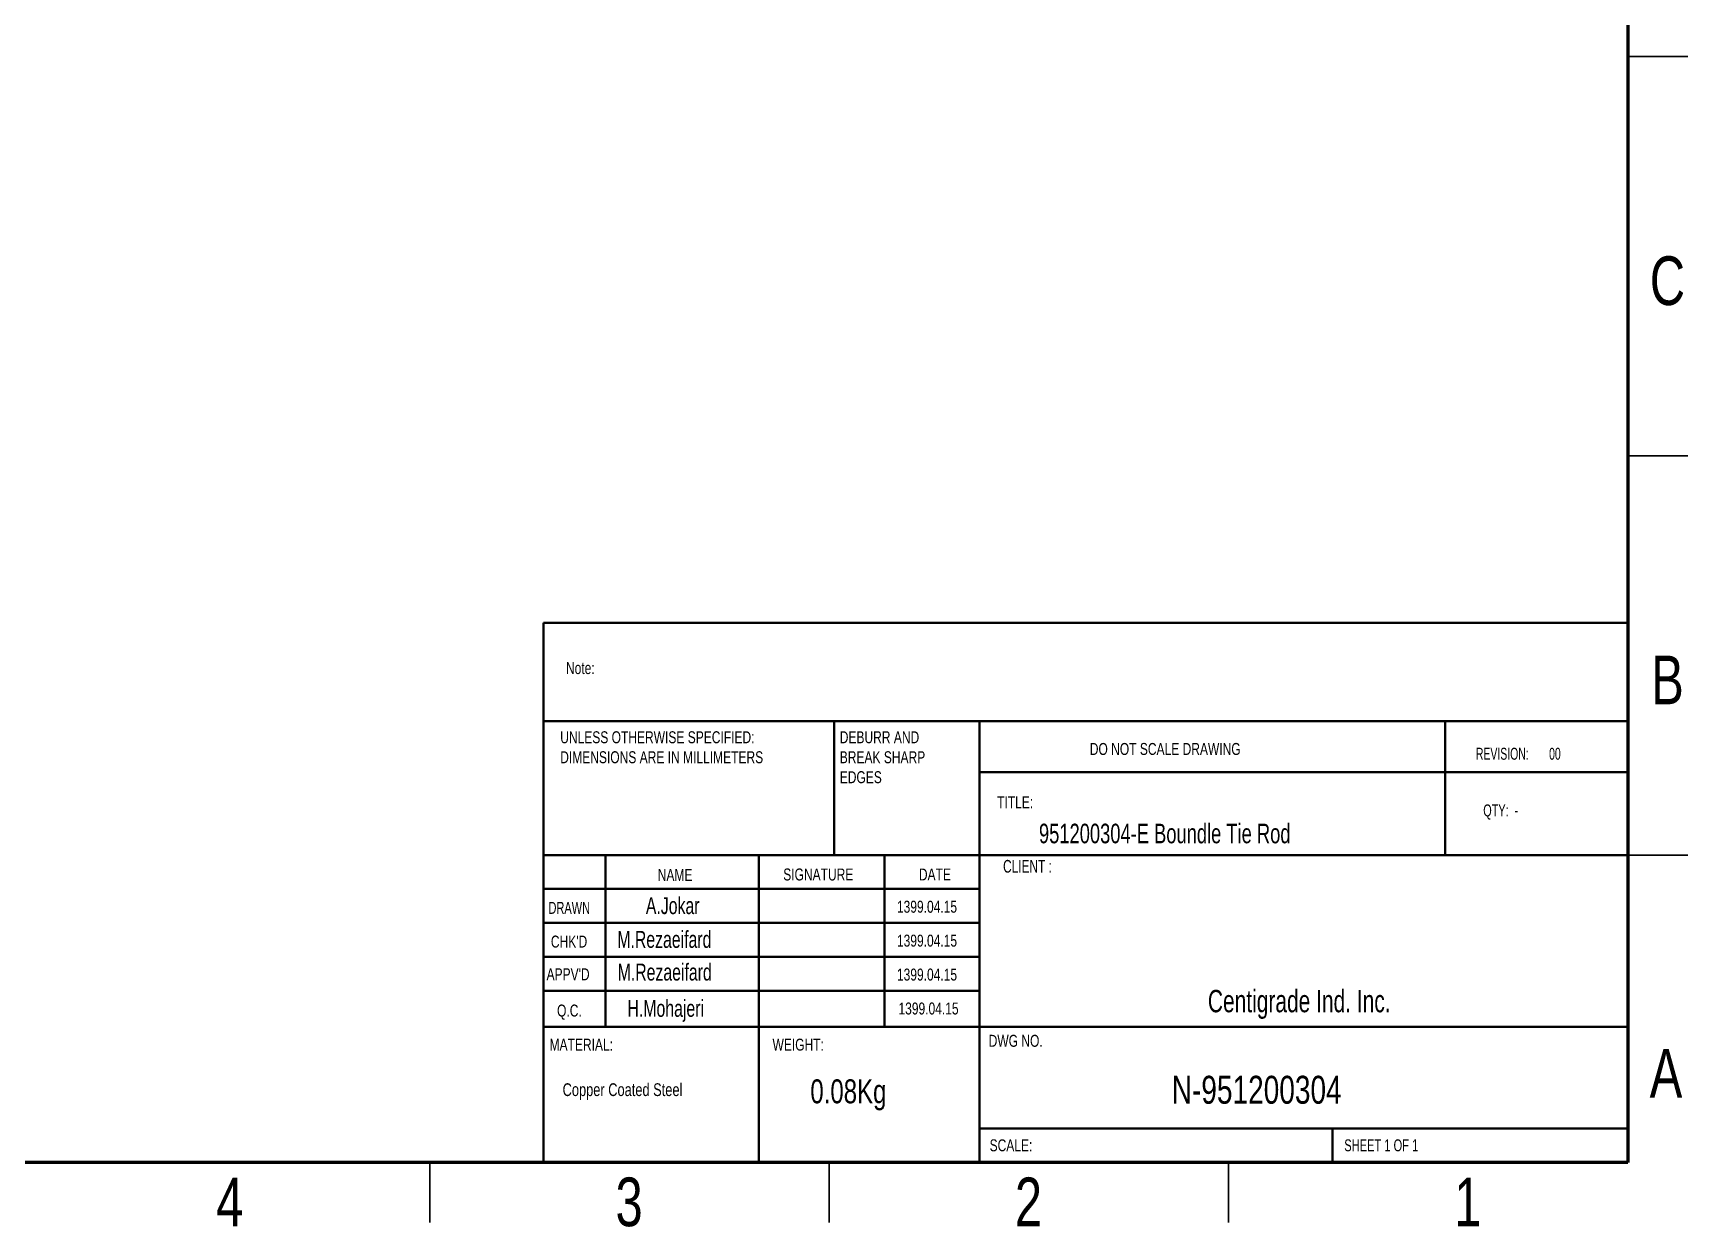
# Model space of a CAD drawing. Header units: millimetres. Extents: x -1180 to -403, y 1363 to 1912.
# Drawn here: x -790.7 to -402.5, y 1362.7 to 1642.8 of the extents above; entities that cross this region are included whole.
import ezdxf

# ---------------------------------------------------------------- set-up
doc = ezdxf.new("R2010")
doc.units = ezdxf.units.MM
doc.styles.add('SLDTEXTSTYLE0', font='TXT', dxfattribs={"width": 0.75})
doc.styles.add('SLDTEXTSTYLE1', font='TXT', dxfattribs={"width": 0.686449})
doc.styles.add('SLDTEXTSTYLE2', font='TXT', dxfattribs={"width": 0.652778})
doc.styles.add('SLDTEXTSTYLE3', font='TXT', dxfattribs={"width": 0.692308})
doc.styles.add('SLDTEXTSTYLE4', font='TXT', dxfattribs={"width": 0.7})
doc.styles.add('SLDTEXTSTYLE5', font='TXT', dxfattribs={"width": 0.678571})

# ---------------------------------------------------------------- blocks, each defined once
blk = doc.blocks.new('SW_NOTE_62')
at = {"color": 0, "linetype": 'Continuous', "lineweight": 0, "char_height": 1.5, "attachment_point": 1, "style": 'SLDTEXTSTYLE0'}
for s, insert in [('UNLESS OTHERWISE SPECIFIED:', (0, 1.93)), ('DIMENSIONS ARE IN MILLIMETERS', (0, -0.57))]:
    blk.add_mtext(s, dxfattribs=dict(at, insert=insert))
blk = doc.blocks.new('SW_NOTE_63')
at = {"color": 0, "linetype": 'Continuous', "lineweight": 0, "char_height": 1.5, "attachment_point": 1, "style": 'SLDTEXTSTYLE0'}
for s, insert in [('DEBURR AND', (0, 1.93)), ('BREAK SHARP', (0, -0.57)), ('EDGES', (0, -3.07))]:
    blk.add_mtext(s, dxfattribs=dict(at, insert=insert))

msp = doc.modelspace()

# ---------------------------------------------------------------- linework, layer by layer
at = {"linetype": 'Continuous', "lineweight": 70}
for p, q in [((-416.59, 1896.81), (-416.59, 1377.86)), ((-416.59, 1377.86), (-1165.97, 1377.86))]:
    msp.add_line(p, q, dxfattribs=at)
at = {"linetype": 'Continuous', "lineweight": 35}
for p, q in [((-402.54, 1637.33), (-416.59, 1637.33)), ((-416.59, 1637.33), (-402.54, 1637.33)), ((-416.59, 1543.66), (-402.54, 1543.66)), ((-416.59, 1449.99), (-402.54, 1449.99)), ((-697.61, 1377.86), (-697.61, 1363.81)), ((-603.93, 1377.86), (-603.93, 1363.81)), ((-510.26, 1377.86), (-510.26, 1363.81))]:
    msp.add_line(p, q, dxfattribs=at)
at = {"linetype": 'Continuous', "lineweight": 50}
for p, q in [((-671, 1504.5), (-416.59, 1504.5)), ((-671, 1504.5), (-671, 1481.37)), ((-671, 1481.37), (-416.59, 1481.37)), ((-671, 1481.37), (-671, 1378.33)), ((-602.81, 1481.37), (-602.81, 1449.99)), ((-568.71, 1481.37), (-568.71, 1377.86)), ((-459.51, 1449.99), (-459.51, 1481.37)), ((-416.59, 1469.43), (-568.71, 1469.43)), ((-416.59, 1449.99), (-671, 1449.99)), ((-656.39, 1449.99), (-656.39, 1409.71)), ((-620.44, 1449.99), (-620.44, 1378.33)), ((-591, 1449.99), (-591, 1409.71)), ((-568.71, 1378.33), (-568.71, 1449.99)), ((-568.71, 1442.03), (-671, 1442.03)), ((-568.71, 1434.06), (-671, 1434.06)), ((-568.71, 1426.1), (-671, 1426.1)), ((-568.71, 1418.14), (-671, 1418.14)), ((-651.52, 1409.71), (-671, 1409.71)), ((-651.52, 1409.71), (-416.59, 1409.71)), ((-568.71, 1385.82), (-416.59, 1385.82)), ((-485.91, 1377.86), (-485.91, 1385.82))]:
    msp.add_line(p, q, dxfattribs=at)

# ---------------------------------------------------------------- block references
at = {"linetype": 'Continuous', "lineweight": 0, "xscale": 1.873459801983487, "yscale": 1.873459801983487, "zscale": 1.873459801983487}
for name, p in [('SW_NOTE_62', (-667.05, 1475.41)), ('SW_NOTE_63', (-601.48, 1475.41))]:
    msp.add_blockref(name, p, dxfattribs=at)

# ---------------------------------------------------------------- texts
at = {"linetype": 'Continuous', "lineweight": 0}
for s, insert, char_height, attachment_point, style in [('C', (-407.34, 1590.45), 11.42, 2, 'SLDTEXTSTYLE0'), ('Note:', (-665.7, 1495.26), 2.81, 1, 'SLDTEXTSTYLE0'), ('B', (-407.31, 1496.78), 11.42, 2, 'SLDTEXTSTYLE0'), ('DO NOT SCALE DRAWING', (-542.83, 1476.28), 2.8102, 1, 'SLDTEXTSTYLE0'), ('REVISION:       00', (-452.27, 1475.16), 2.8102, 1, 'SLDTEXTSTYLE2'), ('TITLE:', (-564.57, 1463.79), 2.81, 1, 'SLDTEXTSTYLE0'), ('QTY:  -', (-450.54, 1461.86), 2.81, 1, 'SLDTEXTSTYLE5'), ('951200304-E Boundle Tie Rod', (-554.75, 1457.34), 4.59, 1, 'SLDTEXTSTYLE4'), ('CLIENT :', (-563.17, 1448.84), 2.974, 1, 'SLDTEXTSTYLE4'), ('NAME', (-644.17, 1446.71), 2.81, 1, 'SLDTEXTSTYLE0'), ('SIGNATURE', (-614.74, 1446.83), 2.81, 1, 'SLDTEXTSTYLE0'), ('DATE', (-582.92, 1446.83), 2.81, 1, 'SLDTEXTSTYLE0'), ('A.Jokar', (-646.96, 1440.1), 3.965, 1, 'SLDTEXTSTYLE4'), ('DRAWN', (-669.8, 1439), 2.81, 1, 'SLDTEXTSTYLE1'), ('1399.04.15', (-588.07, 1439.27), 2.81, 1, 'SLDTEXTSTYLE0'), ('M.Rezaeifard', (-653.66, 1432.18), 3.9655, 1, 'SLDTEXTSTYLE4'), ("CHK'D", (-669.24, 1431.09), 2.81, 1, 'SLDTEXTSTYLE0'), ('1399.04.15', (-588.07, 1431.31), 2.81, 1, 'SLDTEXTSTYLE0'), ('M.Rezaeifard', (-653.58, 1424.51), 3.9655, 1, 'SLDTEXTSTYLE4'), ("APPV'D", (-670.25, 1423.42), 2.81, 1, 'SLDTEXTSTYLE0'), ('1399.04.15', (-588.07, 1423.35), 2.81, 1, 'SLDTEXTSTYLE0'), ('Centigrade Ind. Inc.', (-515.13, 1418.35), 5.2457, 1, 'SLDTEXTSTYLE4'), ('Q.C.', (-667.79, 1414.91), 2.81, 1, 'SLDTEXTSTYLE0'), ('H.Mohajeri', (-651.27, 1416), 3.965, 1, 'SLDTEXTSTYLE4'), ('1399.04.15', (-587.71, 1415.39), 2.81, 1, 'SLDTEXTSTYLE0'), ('MATERIAL:', (-669.55, 1406.91), 2.81, 1, 'SLDTEXTSTYLE0'), ('WEIGHT:', (-617.25, 1406.91), 2.808, 1, 'SLDTEXTSTYLE0'), ('DWG NO.', (-566.55, 1407.81), 2.81, 1, 'SLDTEXTSTYLE0'), ('A', (-407.68, 1404.51), 11.42, 2, 'SLDTEXTSTYLE0'), ('0.08Kg', (-608.38, 1397.36), 5.615, 1, 'SLDTEXTSTYLE0'), ('N-951200304', (-523.61, 1398.2), 6.5571, 1, 'SLDTEXTSTYLE0'), ('Copper Coated Steel', (-666.49, 1396.44), 3, 1, 'SLDTEXTSTYLE0'), ('SCALE:', (-566.33, 1383.29), 2.81, 1, 'SLDTEXTSTYLE0'), ('SHEET 1 OF 1', (-483.14, 1383.29), 2.8102, 1, 'SLDTEXTSTYLE3'), ('4', (-744.56, 1374.33), 11.42, 2, 'SLDTEXTSTYLE0'), ('3', (-650.89, 1374.33), 11.42, 2, 'SLDTEXTSTYLE0'), ('2', (-557.21, 1374.33), 11.42, 2, 'SLDTEXTSTYLE0'), ('1', (-454.17, 1374.33), 11.42, 2, 'SLDTEXTSTYLE0')]:
    msp.add_mtext(s, dxfattribs=dict(at, insert=insert, char_height=char_height, attachment_point=attachment_point, style=style))

doc.saveas('drawing.dxf')
